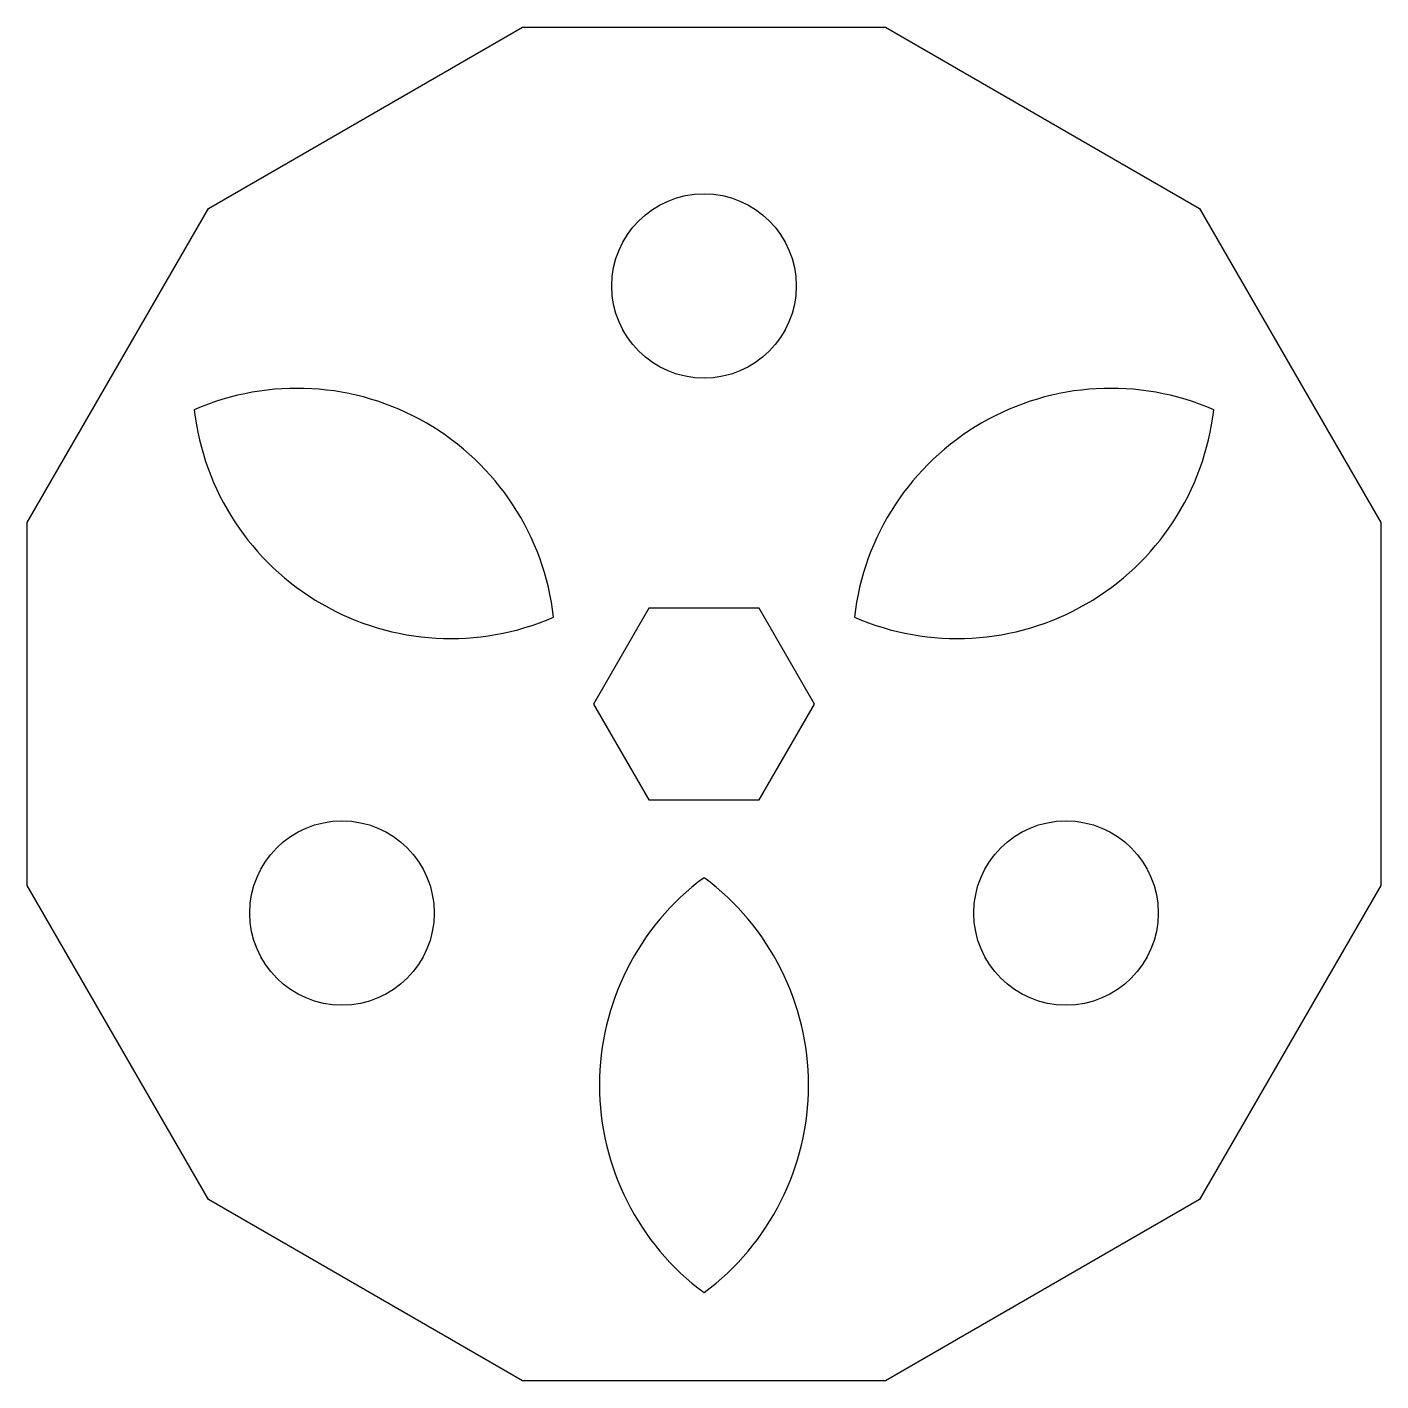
# Model space of a CAD drawing. Header units: millimetres. Extents: x 18 to 238, y 18 to 238.
import ezdxf

# ---------------------------------------------------------------- set-up
doc = ezdxf.new("R2010")
doc.units = ezdxf.units.MM
doc.layers.add('INNER_APERTURE', color=5, linetype='Continuous')
doc.layers.add('OUTER_PROFILE', color=7, linetype='Continuous')

msp = doc.modelspace()

# ---------------------------------------------------------------- linework, layer by layer
at = {"layer": 'INNER_APERTURE'}
for points in [[(45.0789, 175.8745, 0.503718), (103.534, 142.1255, 0.503718)], [(210.9211, 175.8745, 0.503718), (152.466, 142.1255, 0.503718)], [(128, 32.2509, 0.503718), (128, 99.7491, 0.503718)]]:
    msp.add_lwpolyline(points, format="xyb", close=True, dxfattribs=at)
msp.add_lwpolyline([(119, 143.5885), (110, 128), (119, 112.4115), (137, 112.4115), (146, 128), (137, 143.5885)], close=True, dxfattribs=at)
for centre in [(128, 196), (69.1103, 94), (186.8897, 94)]:
    msp.add_circle(centre, 15, dxfattribs=at)
at = {"layer": 'OUTER_PROFILE'}
msp.add_lwpolyline([(238.1155, 157.5054), (238.1155, 98.4946), (208.6102, 47.3898), (157.5054, 17.8845), (98.4946, 17.8845), (47.3898, 47.3898), (17.8845, 98.4946), (17.8845, 157.5054), (47.3898, 208.6102), (98.4946, 238.1155), (157.5054, 238.1155), (208.6102, 208.6102)], close=True, dxfattribs=at)

doc.saveas('drawing.dxf')
